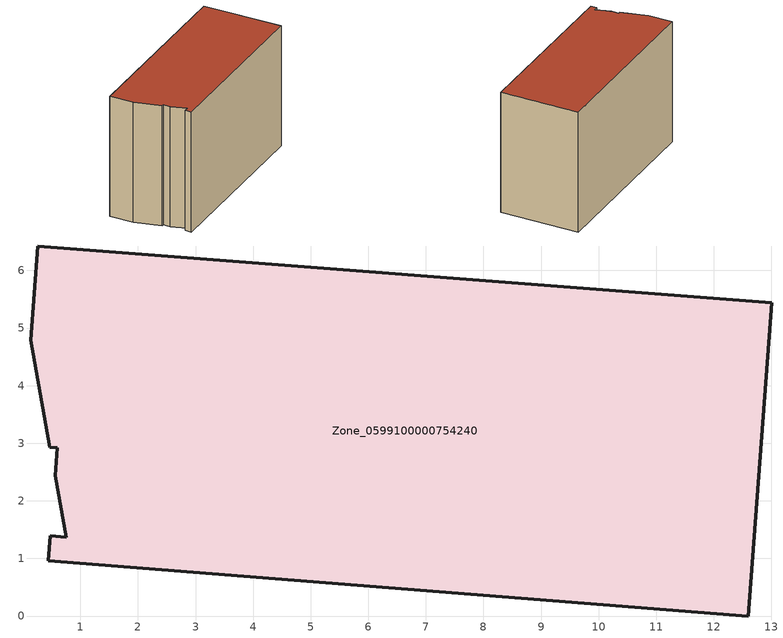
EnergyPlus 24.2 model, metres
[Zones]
Zone_0599100000754240
 floor ground (C_G): 0.75,1.36 0.56,2.43 0.6,2.92 0.47,2.93 0.14,4.79 0.26,6.42 13.01,5.44 12.6,0 0.44,0.96 0.48,1.39 z0
 wall outside (C_F): 0.44,0.96 12.6,0 13.01,5.44 0.26,6.42 0.14,4.79 0.47,2.93 0.6,2.92 0.56,2.43 0.75,1.36 0.48,1.39 0.44,0.96 z0:8.66
 roof outside (C_R): 0.75,1.36 0.48,1.39 0.44,0.96 12.6,0 13.01,5.44 0.26,6.42 0.14,4.79 0.47,2.93 0.6,2.92 0.56,2.43 z8.66
[BUILDING]
Pand.0599100000754240: North Axis=0; Terrain=City; Loads Convergence Tolerance Value=0.04; Temperature Convergence Tolerance Value=0.4; Solar Distribution=FullExterior; Maximum Number of Warmup Days=25; Minimum Number of Warmup Days=1
[Site:Location]
Rotterdam.The.Hague.AP_ZH_NLD Design_Conditions: Latitude=51.96; Longitude=4.45; Time Zone=1; Elevation=-4.5
[SITE:GROUNDTEMPERATURE:BUILDINGSURFACE]
18, 18, 18, 18, 18, 18, 18, 18, 18, 18, 18, 18
[MATERIAL] Thermal Absorptance=0.9; Solar Absorptance=0.7; Visible Absorptance=0.7
Name | Roughness | Thickness | Conductivity | Density | Specific Heat
G.TI.2006-2014 | MediumSmooth | 0.15 | 0.06 | 540 | 1210
F.TI.2006-2014 | Rough | 0.3 | 0.12 | 1920 | 840
R.TI.2006-2014 | MediumRough | 0.2 | 0.08 | 1500 | 1000
[CONSTRUCTION]
C_G: G.TI.2006-2014
C_F: F.TI.2006-2014
C_R: R.TI.2006-2014
[ZONE]
Zone_0599100000754240: Type=1; Multiplier=1; Ceiling Height=Autocalculate; Volume=Autocalculate; Floor Area=autocalculate; Part of Total Floor Area=Yes
[ZONEINFILTRATION:DESIGNFLOWRATE]
Infil_Zone_0599100000754240: Zone or ZoneList or Space or SpaceList=Zone_0599100000754240; Schedule=AlwaysOn; Design Flow Rate Calculation Method=Flow/Area; Flow Rate per Floor Area=0.0015; Constant Term Coefficient=1; Temperature Term Coefficient=0; Velocity Term Coefficient=0; Velocity Squared Term Coefficient=0
[HVACTEMPLATE:ZONE:IDEALLOADSAIRSYSTEM]
Zone_0599100000754240: Maximum Heating Supply Air Temperature=50; Minimum Cooling Supply Air Temperature=13; Maximum Heating Supply Air Humidity Ratio=0.0156; Minimum Cooling Supply Air Humidity Ratio=0.0077; Heating Limit=NoLimit; Cooling Limit=NoLimit; Dehumidification Control Type=ConstantSensibleHeatRatio; Cooling Sensible Heat Ratio=0.7; Dehumidification Setpoint=60; Humidification Control Type=None; Humidification Setpoint=30; Outdoor Air Method=None; Outdoor Air Flow Rate per Person=0.00944; Outdoor Air Flow Rate per Zone Floor Area=0; Outdoor Air Flow Rate per Zone=0; Demand Controlled Ventilation Type=None; Outdoor Air Economizer Type=NoEconomizer; Heat Recovery Type=None; Sensible Heat Recovery Effectiveness=0.7; Latent Heat Recovery Effectiveness=0.65
[ZONECONTROL:THERMOSTAT]
ThermostatControl_Zone_0599100000754240: Zone or ZoneList=Zone_0599100000754240; Control Type Schedule=DualSetpointControlType; Control 1=Thermostat_Zone_0599100000754240; Temperature Difference Between Cutout And Setpoint=0
[THERMOSTATSETPOINT:DUALSETPOINT]
Thermostat_Zone_0599100000754240: Heating Setpoint Temperature Schedule=HeatingSetpoint_Zone_0599100000754240; Cooling Setpoint Temperature Schedule=CoolingSetpoint_Zone_0599100000754240
[SCHEDULE:COMPACT]
HeatingSetpoint_Zone_0599100000754240: Through: 12/31, For: AllDays, Until: 24:00, 21
CoolingSetpoint_Zone_0599100000754240: Through: 12/31, For: AllDays, Until: 24:00, 24
DualSetpointControlType: Through: 12/31, For: AllDays, Until: 24:00, 4
AlwaysOn: Through: 12/31, For: AllDays, Until: 24:00, 1
